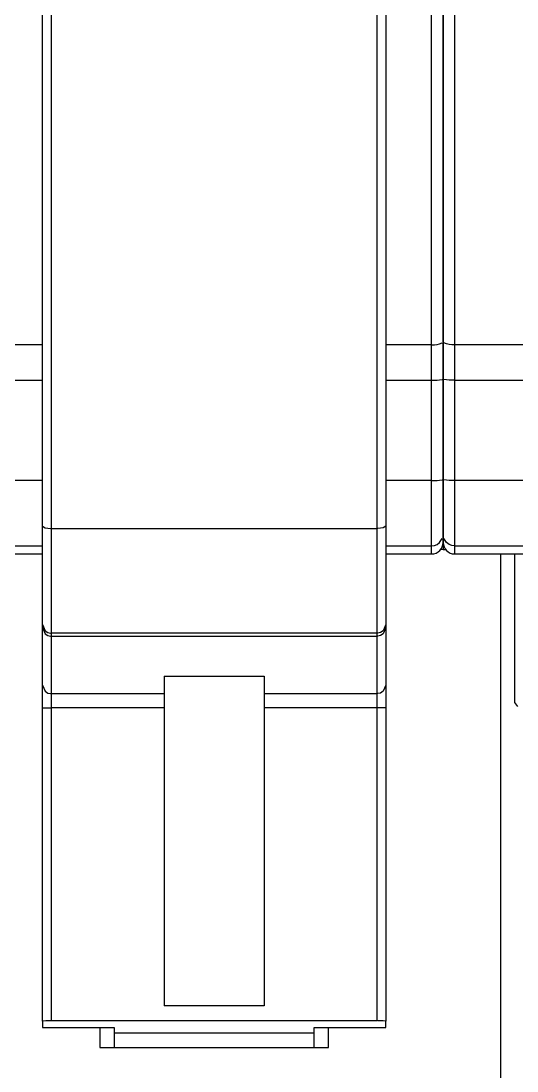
# Model space of a CAD drawing. Header units: millimetres. Extents: x 441156 to 441876, y 4514765 to 4515211.
# Drawn here: x 441489.9578 to 441490.0444, y 4514937.0249 to 4514937.2084 of the extents above; entities that cross this region are included whole.
import ezdxf

# ---------------------------------------------------------------- set-up
doc = ezdxf.new("R2010")
doc.units = ezdxf.units.MM
for name, color, linetype in [('Collettore SL', 7, 'Continuous'), ('Piantone', 5, 'Continuous'), ('Staffa', 8, 'Continuous')]:
    doc.layers.add(name, color=color, linetype=linetype)

msp = doc.modelspace()

# ---------------------------------------------------------------- linework, layer by layer
at = {"layer": 'Collettore SL', "color": 254, "linetype": 'Continuous'}
for p, q in [((441490.02950032, 4514937.15184165), (441490.02950032, 4514937.33181916)), ((441490.03150032, 4514937.15242778), (441490.03150032, 4514937.33157398)), ((441490.03150032, 4514937.33157398), (441490.03150032, 4514937.15242778)), ((441490.03350032, 4514937.33181916), (441490.03350032, 4514937.15184165)), ((441489.96150032, 4514937.15184165), (441489.89650032, 4514937.15184165)), ((441490.02950032, 4514937.15184165), (441490.02150032, 4514937.15184165)), ((441490.02950032, 4514937.1456644), (441490.02950032, 4514937.15184165)), ((441490.03150032, 4514937.14583871), (441490.03150032, 4514937.15242778)), ((441490.03150032, 4514937.15242778), (441490.03150032, 4514937.14583871)), ((441490.08150032, 4514937.15184165), (441490.03350032, 4514937.15184165)), ((441490.03350032, 4514937.15184165), (441490.03350032, 4514937.1456644)), ((441490.03150032, 4514937.12829426), (441490.03150032, 4514937.14583871)), ((441490.03150032, 4514937.14583871), (441490.03150032, 4514937.12829426)), ((441489.89650032, 4514937.1456644), (441489.96150032, 4514937.1456644)), ((441490.02150032, 4514937.1456644), (441490.02950032, 4514937.1456644)), ((441490.02950032, 4514937.12811995), (441490.02950032, 4514937.1456644)), ((441490.03350032, 4514937.1456644), (441490.08150032, 4514937.1456644)), ((441490.03350032, 4514937.1456644), (441490.03350032, 4514937.12811995)), ((441489.96150032, 4514937.12811995), (441489.89650032, 4514937.12811995)), ((441490.02950032, 4514937.12811995), (441490.02150032, 4514937.12811995)), ((441490.02950032, 4514937.11673548), (441490.02950032, 4514937.12811995)), ((441490.03150032, 4514937.11873131), (441490.03150032, 4514937.12829426)), ((441490.03150032, 4514937.12829426), (441490.03150032, 4514937.11873131)), ((441490.08150032, 4514937.12811995), (441490.03350032, 4514937.12811995)), ((441490.03350032, 4514937.12811995), (441490.03350032, 4514937.11673548)), ((441490.03150032, 4514937.11729587), (441490.03150032, 4514937.11873131)), ((441490.03150032, 4514937.11873131), (441490.03150032, 4514937.11729587)), ((441489.89650032, 4514937.11673548), (441489.96150032, 4514937.11673548)), ((441490.02150032, 4514937.11673548), (441490.02950032, 4514937.11673548)), ((441490.02950032, 4514937.11529587), (441490.02950032, 4514937.11673548)), ((441490.03150032, 4514937.11729587), (441490.03150032, 4514937.11609356)), ((441490.03350032, 4514937.11673548), (441490.08150032, 4514937.11673548)), ((441490.03350032, 4514937.11673548), (441490.03350032, 4514937.11529587)), ((441489.90708875, 4514937.11529587), (441489.96150032, 4514937.11529587)), ((441490.02150032, 4514937.11529587), (441490.02950032, 4514937.11529587)), ((441490.03150032, 4514937.11609356), (441490.03109858, 4514937.11609356)), ((441490.03150032, 4514937.11609698), (441490.03189995, 4514937.11609636)), ((441490.03350032, 4514937.11529587), (441490.07594597, 4514937.11529587))]:
    msp.add_line(p, q, dxfattribs=at)
for points in [[(441490.02950032, 4514937.15184165, 0), (441490.02957012, 4514937.15184201, 0), (441490.02963983, 4514937.15184308, 0), (441490.02970937, 4514937.15184486, 0), (441490.02977866, 4514937.15184736, 0), (441490.02984761, 4514937.15185056, 0), (441490.02991614, 4514937.15185446, 0), (441490.02998416, 4514937.15185906, 0), (441490.03005159, 4514937.15186436, 0), (441490.03011835, 4514937.15187034, 0), (441490.03018436, 4514937.151877, 0), (441490.03024953, 4514937.15188433, 0), (441490.03031379, 4514937.15189233, 0), (441490.03037706, 4514937.15190097, 0), (441490.03043926, 4514937.15191026, 0), (441490.03050032, 4514937.15192018, 0), (441490.03056016, 4514937.15193072, 0), (441490.0306187, 4514937.15194186, 0), (441490.03067589, 4514937.15195359, 0), (441490.03073164, 4514937.15196591, 0), (441490.03078589, 4514937.15197878, 0), (441490.03083858, 4514937.1519922, 0), (441490.03088963, 4514937.15200616, 0), (441490.030939, 4514937.15202062, 0), (441490.03098661, 4514937.15203559, 0), (441490.03103241, 4514937.15205103, 0), (441490.03107634, 4514937.15206693, 0), (441490.03111835, 4514937.15208326, 0), (441490.03115839, 4514937.15210002, 0), (441490.03119641, 4514937.15211718, 0), (441490.03123237, 4514937.15213472, 0), (441490.03126621, 4514937.15215261, 0), (441490.03129791, 4514937.15217084, 0), (441490.03132741, 4514937.15218938, 0), (441490.03135469, 4514937.15220821, 0), (441490.0313797, 4514937.15222731, 0), (441490.03140243, 4514937.15224666, 0), (441490.03142284, 4514937.15226622, 0), (441490.03144091, 4514937.15228598, 0), (441490.03145661, 4514937.15230592, 0), (441490.03146993, 4514937.152326, 0), (441490.03148085, 4514937.15234621, 0), (441490.03148936, 4514937.15236652, 0), (441490.03149545, 4514937.1523869, 0), (441490.0314991, 4514937.15240733, 0), (441490.03150032, 4514937.15242778, 0)], [(441490.03350032, 4514937.15184165, 0), (441490.03343052, 4514937.15184201, 0), (441490.0333608, 4514937.15184308, 0), (441490.03329126, 4514937.15184486, 0), (441490.03322197, 4514937.15184736, 0), (441490.03315302, 4514937.15185056, 0), (441490.03308449, 4514937.15185446, 0), (441490.03301647, 4514937.15185906, 0), (441490.03294904, 4514937.15186436, 0), (441490.03288228, 4514937.15187034, 0), (441490.03281628, 4514937.151877, 0), (441490.0327511, 4514937.15188433, 0), (441490.03268684, 4514937.15189233, 0), (441490.03262358, 4514937.15190097, 0), (441490.03256137, 4514937.15191026, 0), (441490.03250032, 4514937.15192018, 0), (441490.03244048, 4514937.15193072, 0), (441490.03238193, 4514937.15194186, 0), (441490.03232475, 4514937.15195359, 0), (441490.03226899, 4514937.15196591, 0), (441490.03221474, 4514937.15197878, 0), (441490.03216206, 4514937.1519922, 0), (441490.032111, 4514937.15200616, 0), (441490.03206164, 4514937.15202062, 0), (441490.03201403, 4514937.15203559, 0), (441490.03196823, 4514937.15205103, 0), (441490.0319243, 4514937.15206693, 0), (441490.03188228, 4514937.15208326, 0), (441490.03184224, 4514937.15210002, 0), (441490.03180422, 4514937.15211718, 0), (441490.03176827, 4514937.15213472, 0), (441490.03173442, 4514937.15215261, 0), (441490.03170273, 4514937.15217084, 0), (441490.03167323, 4514937.15218938, 0), (441490.03164595, 4514937.15220821, 0), (441490.03162093, 4514937.15222731, 0), (441490.0315982, 4514937.15224666, 0), (441490.03157779, 4514937.15226622, 0), (441490.03155973, 4514937.15228598, 0), (441490.03154402, 4514937.15230592, 0), (441490.0315307, 4514937.152326, 0), (441490.03151978, 4514937.15234621, 0), (441490.03151127, 4514937.15236652, 0), (441490.03150519, 4514937.1523869, 0), (441490.03150154, 4514937.15240733, 0), (441490.03150032, 4514937.15242778, 0)], [(441490.02950032, 4514937.1456644, 0), (441490.02957012, 4514937.1456645, 0), (441490.02963983, 4514937.14566482, 0), (441490.02970937, 4514937.14566535, 0), (441490.02977866, 4514937.14566609, 0), (441490.02984761, 4514937.14566705, 0), (441490.02991614, 4514937.14566821, 0), (441490.02998416, 4514937.14566958, 0), (441490.03005159, 4514937.14567115, 0), (441490.03011835, 4514937.14567293, 0), (441490.03018436, 4514937.14567491, 0), (441490.03024953, 4514937.14567709, 0), (441490.03031379, 4514937.14567947, 0), (441490.03037706, 4514937.14568204, 0), (441490.03043926, 4514937.1456848, 0), (441490.03050032, 4514937.14568775, 0), (441490.03056016, 4514937.14569089, 0), (441490.0306187, 4514937.1456942, 0), (441490.03067589, 4514937.14569769, 0), (441490.03073164, 4514937.14570135, 0), (441490.03078589, 4514937.14570518, 0), (441490.03083858, 4514937.14570917, 0), (441490.03088963, 4514937.14571332, 0), (441490.030939, 4514937.14571762, 0), (441490.03098661, 4514937.14572207, 0), (441490.03103241, 4514937.14572666, 0), (441490.03107634, 4514937.14573139, 0), (441490.03111835, 4514937.14573625, 0), (441490.03115839, 4514937.14574124, 0), (441490.03119641, 4514937.14574634, 0), (441490.03123237, 4514937.14575155, 0), (441490.03126621, 4514937.14575688, 0), (441490.03129791, 4514937.1457623, 0), (441490.03132741, 4514937.14576781, 0), (441490.03135469, 4514937.14577341, 0), (441490.0313797, 4514937.14577909, 0), (441490.03140243, 4514937.14578484, 0), (441490.03142284, 4514937.14579066, 0), (441490.03144091, 4514937.14579654, 0), (441490.03145661, 4514937.14580247, 0), (441490.03146993, 4514937.14580844, 0), (441490.03148085, 4514937.14581445, 0), (441490.03148936, 4514937.14582049, 0), (441490.03149545, 4514937.14582655, 0), (441490.0314991, 4514937.14583263, 0), (441490.03150032, 4514937.14583871, 0)], [(441490.03350032, 4514937.1456644, 0), (441490.03343052, 4514937.1456645, 0), (441490.0333608, 4514937.14566482, 0), (441490.03329126, 4514937.14566535, 0), (441490.03322197, 4514937.14566609, 0), (441490.03315302, 4514937.14566705, 0), (441490.03308449, 4514937.14566821, 0), (441490.03301647, 4514937.14566958, 0), (441490.03294904, 4514937.14567115, 0), (441490.03288228, 4514937.14567293, 0), (441490.03281628, 4514937.14567491, 0), (441490.0327511, 4514937.14567709, 0), (441490.03268684, 4514937.14567947, 0), (441490.03262358, 4514937.14568204, 0), (441490.03256137, 4514937.1456848, 0), (441490.03250032, 4514937.14568775, 0), (441490.03244048, 4514937.14569089, 0), (441490.03238193, 4514937.1456942, 0), (441490.03232475, 4514937.14569769, 0), (441490.03226899, 4514937.14570135, 0), (441490.03221474, 4514937.14570518, 0), (441490.03216206, 4514937.14570917, 0), (441490.032111, 4514937.14571332, 0), (441490.03206164, 4514937.14571762, 0), (441490.03201403, 4514937.14572207, 0), (441490.03196823, 4514937.14572666, 0), (441490.0319243, 4514937.14573139, 0), (441490.03188228, 4514937.14573625, 0), (441490.03184224, 4514937.14574124, 0), (441490.03180422, 4514937.14574634, 0), (441490.03176827, 4514937.14575155, 0), (441490.03173442, 4514937.14575688, 0), (441490.03170273, 4514937.1457623, 0), (441490.03167323, 4514937.14576781, 0), (441490.03164595, 4514937.14577341, 0), (441490.03162093, 4514937.14577909, 0), (441490.0315982, 4514937.14578484, 0), (441490.03157779, 4514937.14579066, 0), (441490.03155973, 4514937.14579654, 0), (441490.03154402, 4514937.14580247, 0), (441490.0315307, 4514937.14580844, 0), (441490.03151978, 4514937.14581445, 0), (441490.03151127, 4514937.14582049, 0), (441490.03150519, 4514937.14582655, 0), (441490.03150154, 4514937.14583263, 0), (441490.03150032, 4514937.14583871, 0)], [(441490.02950032, 4514937.12811995, 0), (441490.02957012, 4514937.12812006, 0), (441490.02963983, 4514937.12812038, 0), (441490.02970937, 4514937.12812091, 0), (441490.02977866, 4514937.12812165, 0), (441490.02984761, 4514937.1281226, 0), (441490.02991614, 4514937.12812376, 0), (441490.02998416, 4514937.12812513, 0), (441490.03005159, 4514937.12812671, 0), (441490.03011835, 4514937.12812848, 0), (441490.03018436, 4514937.12813046, 0), (441490.03024953, 4514937.12813265, 0), (441490.03031379, 4514937.12813502, 0), (441490.03037706, 4514937.12813759, 0), (441490.03043926, 4514937.12814036, 0), (441490.03050032, 4514937.12814331, 0), (441490.03056016, 4514937.12814644, 0), (441490.0306187, 4514937.12814975, 0), (441490.03067589, 4514937.12815324, 0), (441490.03073164, 4514937.12815691, 0), (441490.03078589, 4514937.12816073, 0), (441490.03083858, 4514937.12816473, 0), (441490.03088963, 4514937.12816888, 0), (441490.030939, 4514937.12817318, 0), (441490.03098661, 4514937.12817763, 0), (441490.03103241, 4514937.12818222, 0), (441490.03107634, 4514937.12818695, 0), (441490.03111835, 4514937.12819181, 0), (441490.03115839, 4514937.12819679, 0), (441490.03119641, 4514937.12820189, 0), (441490.03123237, 4514937.12820711, 0), (441490.03126621, 4514937.12821243, 0), (441490.03129791, 4514937.12821785, 0), (441490.03132741, 4514937.12822337, 0), (441490.03135469, 4514937.12822897, 0), (441490.0313797, 4514937.12823465, 0), (441490.03140243, 4514937.1282404, 0), (441490.03142284, 4514937.12824622, 0), (441490.03144091, 4514937.12825209, 0), (441490.03145661, 4514937.12825802, 0), (441490.03146993, 4514937.128264, 0), (441490.03148085, 4514937.12827, 0), (441490.03148936, 4514937.12827604, 0), (441490.03149545, 4514937.12828211, 0), (441490.0314991, 4514937.12828818, 0), (441490.03150032, 4514937.12829426, 0)], [(441490.03350032, 4514937.12811995, 0), (441490.03343052, 4514937.12812006, 0), (441490.0333608, 4514937.12812038, 0), (441490.03329126, 4514937.12812091, 0), (441490.03322197, 4514937.12812165, 0), (441490.03315302, 4514937.1281226, 0), (441490.03308449, 4514937.12812376, 0), (441490.03301647, 4514937.12812513, 0), (441490.03294904, 4514937.12812671, 0), (441490.03288228, 4514937.12812848, 0), (441490.03281628, 4514937.12813046, 0), (441490.0327511, 4514937.12813265, 0), (441490.03268684, 4514937.12813502, 0), (441490.03262358, 4514937.12813759, 0), (441490.03256137, 4514937.12814036, 0), (441490.03250032, 4514937.12814331, 0), (441490.03244048, 4514937.12814644, 0), (441490.03238193, 4514937.12814975, 0), (441490.03232475, 4514937.12815324, 0), (441490.03226899, 4514937.12815691, 0), (441490.03221474, 4514937.12816073, 0), (441490.03216206, 4514937.12816473, 0), (441490.032111, 4514937.12816888, 0), (441490.03206164, 4514937.12817318, 0), (441490.03201403, 4514937.12817763, 0), (441490.03196823, 4514937.12818222, 0), (441490.0319243, 4514937.12818695, 0), (441490.03188228, 4514937.12819181, 0), (441490.03184224, 4514937.12819679, 0), (441490.03180422, 4514937.12820189, 0), (441490.03176827, 4514937.12820711, 0), (441490.03173442, 4514937.12821243, 0), (441490.03170273, 4514937.12821785, 0), (441490.03167323, 4514937.12822337, 0), (441490.03164595, 4514937.12822897, 0), (441490.03162093, 4514937.12823465, 0), (441490.0315982, 4514937.1282404, 0), (441490.03157779, 4514937.12824622, 0), (441490.03155973, 4514937.12825209, 0), (441490.03154402, 4514937.12825802, 0), (441490.0315307, 4514937.128264, 0), (441490.03151978, 4514937.12827, 0), (441490.03151127, 4514937.12827604, 0), (441490.03150519, 4514937.12828211, 0), (441490.03150154, 4514937.12828818, 0), (441490.03150032, 4514937.12829426, 0)], [(441490.02950032, 4514937.11673548, 0), (441490.02957012, 4514937.1167367, 0), (441490.02963983, 4514937.11674034, 0), (441490.02970937, 4514937.11674641, 0), (441490.02977866, 4514937.1167549, 0), (441490.02984761, 4514937.1167658, 0), (441490.02991614, 4514937.11677909, 0), (441490.02998416, 4514937.11679476, 0), (441490.03005159, 4514937.11681279, 0), (441490.03011835, 4514937.11683316, 0), (441490.03018436, 4514937.11685584, 0), (441490.03024953, 4514937.11688081, 0), (441490.03031379, 4514937.11690803, 0), (441490.03037706, 4514937.11693747, 0), (441490.03043926, 4514937.1169691, 0), (441490.03050032, 4514937.11700287, 0), (441490.03056016, 4514937.11703875, 0), (441490.0306187, 4514937.11707669, 0), (441490.03067589, 4514937.11711665, 0), (441490.03073164, 4514937.11715857, 0), (441490.03078589, 4514937.11720241, 0), (441490.03083858, 4514937.11724812, 0), (441490.03088963, 4514937.11729563, 0), (441490.030939, 4514937.11734489, 0), (441490.03098661, 4514937.11739584, 0), (441490.03103241, 4514937.11744841, 0), (441490.03107634, 4514937.11750255, 0), (441490.03111835, 4514937.11755819, 0), (441490.03115839, 4514937.11761525, 0), (441490.03119641, 4514937.11767368, 0), (441490.03123237, 4514937.11773339, 0), (441490.03126621, 4514937.11779432, 0), (441490.03129791, 4514937.11785639, 0), (441490.03132741, 4514937.11791953, 0), (441490.03135469, 4514937.11798366, 0), (441490.0313797, 4514937.11804869, 0), (441490.03140243, 4514937.11811456, 0), (441490.03142284, 4514937.11818118, 0), (441490.03144091, 4514937.11824847, 0), (441490.03145661, 4514937.11831635, 0), (441490.03146993, 4514937.11838473, 0), (441490.03148085, 4514937.11845354, 0), (441490.03148936, 4514937.11852269, 0), (441490.03149545, 4514937.11859209, 0), (441490.0314991, 4514937.11866165, 0), (441490.03150032, 4514937.11873131, 0)], [(441490.03350032, 4514937.11673548, 0), (441490.03343052, 4514937.1167367, 0), (441490.0333608, 4514937.11674034, 0), (441490.03329126, 4514937.11674641, 0), (441490.03322197, 4514937.1167549, 0), (441490.03315302, 4514937.1167658, 0), (441490.03308449, 4514937.11677909, 0), (441490.03301647, 4514937.11679476, 0), (441490.03294904, 4514937.11681279, 0), (441490.03288228, 4514937.11683316, 0), (441490.03281628, 4514937.11685584, 0), (441490.0327511, 4514937.11688081, 0), (441490.03268684, 4514937.11690803, 0), (441490.03262358, 4514937.11693747, 0), (441490.03256137, 4514937.1169691, 0), (441490.03250032, 4514937.11700287, 0), (441490.03244048, 4514937.11703875, 0), (441490.03238193, 4514937.11707669, 0), (441490.03232475, 4514937.11711665, 0), (441490.03226899, 4514937.11715857, 0), (441490.03221474, 4514937.11720241, 0), (441490.03216206, 4514937.11724812, 0), (441490.032111, 4514937.11729563, 0), (441490.03206164, 4514937.11734489, 0), (441490.03201403, 4514937.11739584, 0), (441490.03196823, 4514937.11744841, 0), (441490.0319243, 4514937.11750255, 0), (441490.03188228, 4514937.11755819, 0), (441490.03184224, 4514937.11761525, 0), (441490.03180422, 4514937.11767368, 0), (441490.03176827, 4514937.11773339, 0), (441490.03173442, 4514937.11779432, 0), (441490.03170273, 4514937.11785639, 0), (441490.03167323, 4514937.11791953, 0), (441490.03164595, 4514937.11798366, 0), (441490.03162093, 4514937.11804869, 0), (441490.0315982, 4514937.11811456, 0), (441490.03157779, 4514937.11818118, 0), (441490.03155973, 4514937.11824847, 0), (441490.03154402, 4514937.11831635, 0), (441490.0315307, 4514937.11838473, 0), (441490.03151978, 4514937.11845354, 0), (441490.03151127, 4514937.11852269, 0), (441490.03150519, 4514937.11859209, 0), (441490.03150154, 4514937.11866165, 0), (441490.03150032, 4514937.11873131, 0)]]:
    msp.add_polyline3d(points, dxfattribs=at)
for centre, start, end in [((441490.02950032, 4514937.11729587), 270, 0), ((441490.03350032, 4514937.11729587), 180, 270)]:
    msp.add_arc(centre, 0.002, start, end, dxfattribs=at)
at = {"layer": 'Piantone', "color": 254, "linetype": 'Continuous'}
msp.add_line((441490.04400032, 4514937.11529587), (441490.04400032, 4514937.08935165), dxfattribs=at)
msp.add_polyline3d([(441490.04400032, 4514937.08935165, 0), (441490.04402032, 4514937.08920324, 0), (441490.0440803, 4514937.08905492, 0), (441490.04418025, 4514937.08890675, 0), (441490.04432009, 4514937.08875884, 0), (441490.04449975, 4514937.08861125, 0), (441490.04471913, 4514937.08846407, 0), (441490.04481485, 4514937.08840713, 0)], dxfattribs=at)
at = {"layer": 'Staffa', "color": 254, "linetype": 'Continuous'}
for p, q in [((441489.96150032, 4514937.12016078), (441489.96150032, 4514937.35810374)), ((441489.96300032, 4514937.35823754), (441489.96300032, 4514937.11976203)), ((441490.02000032, 4514937.11976203), (441490.02000032, 4514937.35823754)), ((441490.02150032, 4514937.35810374), (441490.02150032, 4514937.12016078)), ((441489.96150032, 4514937.10295833), (441489.96150032, 4514937.12016078)), ((441490.02150032, 4514937.12016078), (441490.02150032, 4514937.10295833)), ((441489.96300032, 4514937.11976203), (441490.02000032, 4514937.11976203)), ((441489.96300032, 4514937.11976203), (441489.96300032, 4514937.10146155)), ((441490.02000032, 4514937.10146155), (441490.02000032, 4514937.11976203)), ((441490.04150032, 4514937.11529587), (441490.04150032, 4514936.97156222)), ((441489.96150032, 4514937.10241137), (441489.96150032, 4514937.10295833)), ((441489.96150032, 4514937.09237829), (441489.96150032, 4514937.10241137)), ((441490.02150032, 4514937.10295833), (441490.02150032, 4514937.10241137)), ((441490.02150032, 4514937.10241137), (441490.02150032, 4514937.09237829)), ((441490.02000032, 4514937.10146155), (441489.96300032, 4514937.10146155)), ((441489.96300032, 4514937.10146155), (441489.96300032, 4514937.10091343)), ((441489.96300032, 4514937.10091343), (441490.02000032, 4514937.10091343)), ((441489.96300032, 4514937.10091343), (441489.96300032, 4514937.09088035)), ((441490.02000032, 4514937.10091343), (441490.02000032, 4514937.10146155)), ((441490.02000032, 4514937.09088035), (441490.02000032, 4514937.10091343)), ((441489.98275032, 4514937.09391508), (441490.00025032, 4514937.09391508)), ((441489.98275032, 4514937.09391508), (441489.98275032, 4514937.03633837)), ((441490.00025032, 4514937.09391508), (441490.00025032, 4514937.03633837)), ((441489.96150032, 4514937.08838377), (441489.96150032, 4514937.09237829)), ((441489.96300032, 4514937.09088035), (441489.98275032, 4514937.09088035)), ((441489.96300032, 4514937.09088035), (441489.96300032, 4514937.08838377)), ((441490.00025032, 4514937.09088035), (441490.02000032, 4514937.09088035)), ((441490.02000032, 4514937.08838377), (441490.02000032, 4514937.09088035)), ((441490.02150032, 4514937.09237829), (441490.02150032, 4514937.08838377)), ((441489.96150032, 4514937.08838377), (441489.96300032, 4514937.08838377)), ((441489.96150032, 4514937.03363233), (441489.96150032, 4514937.08838377)), ((441489.98275032, 4514937.08838377), (441489.96300032, 4514937.08838377)), ((441489.96300032, 4514937.08838377), (441489.96300032, 4514937.03371094)), ((441490.02000032, 4514937.08838377), (441490.00025032, 4514937.08838377)), ((441490.02150032, 4514937.08838377), (441490.02000032, 4514937.08838377)), ((441490.02000032, 4514937.03371094), (441490.02000032, 4514937.08838377)), ((441490.02150032, 4514937.08838377), (441490.02150032, 4514937.03363233)), ((441490.00025032, 4514937.03633837), (441489.98275032, 4514937.03633837)), ((441489.96150032, 4514937.03363233), (441489.96150032, 4514937.03253177)), ((441489.96150032, 4514937.03253177), (441489.97400032, 4514937.03253177)), ((441490.02000032, 4514937.03371094), (441489.96300032, 4514937.03371094)), ((441489.97150032, 4514937.03253177), (441489.97150032, 4514937.02906222)), ((441489.97400032, 4514937.03253177), (441489.97400032, 4514937.03156222)), ((441490.00900032, 4514937.03253177), (441490.02150032, 4514937.03253177)), ((441490.00900032, 4514937.03156222), (441490.00900032, 4514937.03253177)), ((441490.01150032, 4514937.02906222), (441490.01150032, 4514937.03253177)), ((441490.02150032, 4514937.03253177), (441490.02150032, 4514937.03363233)), ((441490.00900032, 4514937.03156222), (441489.97400032, 4514937.03156222)), ((441489.97400032, 4514937.03156222), (441489.97400032, 4514937.02906222)), ((441490.00900032, 4514937.02906222), (441490.00900032, 4514937.03156222)), ((441489.97150032, 4514937.02906222), (441490.01150032, 4514937.02906222))]:
    msp.add_line(p, q, dxfattribs=at)
for points in [[(441489.96150032, 4514937.12016078, 0), (441489.96150123, 4514937.12014687, 0), (441489.96150397, 4514937.12013297, 0), (441489.96150853, 4514937.1201191, 0), (441489.96151492, 4514937.12010529, 0), (441489.96152311, 4514937.12009154, 0), (441489.9615331, 4514937.12007788, 0), (441489.96154487, 4514937.12006432, 0), (441489.96155842, 4514937.12005087, 0), (441489.96157373, 4514937.12003756, 0), (441489.96159078, 4514937.1200244, 0), (441489.96160954, 4514937.12001141, 0), (441489.96163, 4514937.1199986, 0), (441489.96165213, 4514937.11998598, 0), (441489.9616759, 4514937.11997358, 0), (441489.96170128, 4514937.11996141, 0), (441489.96172825, 4514937.11994948, 0), (441489.96175676, 4514937.11993781, 0), (441489.96178679, 4514937.1199264, 0), (441489.9618183, 4514937.11991529, 0), (441489.96185125, 4514937.11990447, 0), (441489.9618856, 4514937.11989397, 0), (441489.96192131, 4514937.11988379, 0), (441489.96195833, 4514937.11987395, 0), (441489.96199662, 4514937.11986445, 0), (441489.96203614, 4514937.11985532, 0), (441489.96207683, 4514937.11984656, 0), (441489.96211864, 4514937.11983819, 0), (441489.96216153, 4514937.1198302, 0), (441489.96220544, 4514937.11982262, 0), (441489.96225032, 4514937.11981546, 0), (441489.96229611, 4514937.11980871, 0), (441489.96234276, 4514937.11980239, 0), (441489.96239021, 4514937.11979651, 0), (441489.96243841, 4514937.11979107, 0), (441489.96248729, 4514937.11978608, 0), (441489.96253679, 4514937.11978155, 0), (441489.96258686, 4514937.11977748, 0), (441489.96263743, 4514937.11977388, 0), (441489.96268845, 4514937.11977075, 0), (441489.96273985, 4514937.11976809, 0), (441489.96279156, 4514937.11976591, 0), (441489.96284352, 4514937.11976422, 0), (441489.96289568, 4514937.119763, 0), (441489.96294797, 4514937.11976228, 0), (441489.96300032, 4514937.11976203, 0)], [(441490.02150032, 4514937.12016078, 0), (441490.0214994, 4514937.12014687, 0), (441490.02149666, 4514937.12013297, 0), (441490.0214921, 4514937.1201191, 0), (441490.02148572, 4514937.12010529, 0), (441490.02147753, 4514937.12009154, 0), (441490.02146754, 4514937.12007788, 0), (441490.02145576, 4514937.12006432, 0), (441490.02144221, 4514937.12005087, 0), (441490.0214269, 4514937.12003756, 0), (441490.02140986, 4514937.1200244, 0), (441490.02139109, 4514937.12001141, 0), (441490.02137064, 4514937.1199986, 0), (441490.02134851, 4514937.11998598, 0), (441490.02132474, 4514937.11997358, 0), (441490.02129936, 4514937.11996141, 0), (441490.02127239, 4514937.11994948, 0), (441490.02124387, 4514937.11993781, 0), (441490.02121384, 4514937.1199264, 0), (441490.02118233, 4514937.11991529, 0), (441490.02114938, 4514937.11990447, 0), (441490.02111503, 4514937.11989397, 0), (441490.02107933, 4514937.11988379, 0), (441490.0210423, 4514937.11987395, 0), (441490.02100401, 4514937.11986445, 0), (441490.0209645, 4514937.11985532, 0), (441490.02092381, 4514937.11984656, 0), (441490.020882, 4514937.11983819, 0), (441490.02083911, 4514937.1198302, 0), (441490.0207952, 4514937.11982262, 0), (441490.02075032, 4514937.11981546, 0), (441490.02070452, 4514937.11980871, 0), (441490.02065787, 4514937.11980239, 0), (441490.02061042, 4514937.11979651, 0), (441490.02056223, 4514937.11979107, 0), (441490.02051335, 4514937.11978608, 0), (441490.02046384, 4514937.11978155, 0), (441490.02041377, 4514937.11977748, 0), (441490.0203632, 4514937.11977388, 0), (441490.02031218, 4514937.11977075, 0), (441490.02026079, 4514937.11976809, 0), (441490.02020908, 4514937.11976591, 0), (441490.02015711, 4514937.11976422, 0), (441490.02010495, 4514937.119763, 0), (441490.02005267, 4514937.11976228, 0), (441490.02000032, 4514937.11976203, 0)], [(441489.96150032, 4514937.10295833, 0), (441489.96150123, 4514937.10290609, 0), (441489.96150397, 4514937.10285392, 0), (441489.96150853, 4514937.10280187, 0), (441489.96151492, 4514937.10275002, 0), (441489.96152311, 4514937.10269841, 0), (441489.9615331, 4514937.10264713, 0), (441489.96154487, 4514937.10259622, 0), (441489.96155842, 4514937.10254576, 0), (441489.96157373, 4514937.1024958, 0), (441489.96159078, 4514937.1024464, 0), (441489.96160954, 4514937.10239762, 0), (441489.96163, 4514937.10234953, 0), (441489.96165213, 4514937.10230218, 0), (441489.9616759, 4514937.10225563, 0), (441489.96170128, 4514937.10220994, 0), (441489.96172825, 4514937.10216516, 0), (441489.96175676, 4514937.10212134, 0), (441489.96178679, 4514937.10207854, 0), (441489.9618183, 4514937.10203682, 0), (441489.96185125, 4514937.10199622, 0), (441489.9618856, 4514937.10195679, 0), (441489.96192131, 4514937.10191858, 0), (441489.96195833, 4514937.10188163, 0), (441489.96199662, 4514937.101846, 0), (441489.96203614, 4514937.10181173, 0), (441489.96207683, 4514937.10177885, 0), (441489.96211864, 4514937.10174741, 0), (441489.96216153, 4514937.10171744, 0), (441489.96220544, 4514937.10168899, 0), (441489.96225032, 4514937.10166208, 0), (441489.96229611, 4514937.10163675, 0), (441489.96234276, 4514937.10161303, 0), (441489.96239021, 4514937.10159095, 0), (441489.96243841, 4514937.10157054, 0), (441489.96248729, 4514937.10155182, 0), (441489.96253679, 4514937.10153481, 0), (441489.96258686, 4514937.10151953, 0), (441489.96263743, 4514937.10150601, 0), (441489.96268845, 4514937.10149426, 0), (441489.96273985, 4514937.10148429, 0), (441489.96279156, 4514937.10147612, 0), (441489.96284352, 4514937.10146975, 0), (441489.96289568, 4514937.10146519, 0), (441489.96294797, 4514937.10146246, 0), (441489.96300032, 4514937.10146155, 0)], [(441489.96150032, 4514937.10241137, 0), (441489.96150123, 4514937.1023591, 0), (441489.96150397, 4514937.10230688, 0), (441489.96150853, 4514937.10225479, 0), (441489.96151492, 4514937.1022029, 0), (441489.96152311, 4514937.10215126, 0), (441489.9615331, 4514937.10209993, 0), (441489.96154487, 4514937.10204899, 0), (441489.96155842, 4514937.10199848, 0), (441489.96157373, 4514937.10194848, 0), (441489.96159078, 4514937.10189905, 0), (441489.96160954, 4514937.10185023, 0), (441489.96163, 4514937.1018021, 0), (441489.96165213, 4514937.10175472, 0), (441489.9616759, 4514937.10170813, 0), (441489.96170128, 4514937.1016624, 0), (441489.96172825, 4514937.10161758, 0), (441489.96175676, 4514937.10157373, 0), (441489.96178679, 4514937.1015309, 0), (441489.9618183, 4514937.10148915, 0), (441489.96185125, 4514937.10144851, 0), (441489.9618856, 4514937.10140905, 0), (441489.96192131, 4514937.10137081, 0), (441489.96195833, 4514937.10133384, 0), (441489.96199662, 4514937.10129818, 0), (441489.96203614, 4514937.10126388, 0), (441489.96207683, 4514937.10123098, 0), (441489.96211864, 4514937.10119951, 0), (441489.96216153, 4514937.10116952, 0), (441489.96220544, 4514937.10114104, 0), (441489.96225032, 4514937.10111411, 0), (441489.96229611, 4514937.10108877, 0), (441489.96234276, 4514937.10106503, 0), (441489.96239021, 4514937.10104293, 0), (441489.96243841, 4514937.1010225, 0), (441489.96248729, 4514937.10100377, 0), (441489.96253679, 4514937.10098674, 0), (441489.96258686, 4514937.10097146, 0), (441489.96263743, 4514937.10095792, 0), (441489.96268845, 4514937.10094616, 0), (441489.96273985, 4514937.10093619, 0), (441489.96279156, 4514937.10092801, 0), (441489.96284352, 4514937.10092163, 0), (441489.96289568, 4514937.10091708, 0), (441489.96294797, 4514937.10091434, 0), (441489.96300032, 4514937.10091343, 0)], [(441490.02150032, 4514937.10295833, 0), (441490.0214994, 4514937.10290609, 0), (441490.02149666, 4514937.10285392, 0), (441490.0214921, 4514937.10280187, 0), (441490.02148572, 4514937.10275002, 0), (441490.02147753, 4514937.10269841, 0), (441490.02146754, 4514937.10264713, 0), (441490.02145576, 4514937.10259622, 0), (441490.02144221, 4514937.10254576, 0), (441490.0214269, 4514937.1024958, 0), (441490.02140986, 4514937.1024464, 0), (441490.02139109, 4514937.10239762, 0), (441490.02137064, 4514937.10234953, 0), (441490.02134851, 4514937.10230218, 0), (441490.02132474, 4514937.10225563, 0), (441490.02129936, 4514937.10220994, 0), (441490.02127239, 4514937.10216516, 0), (441490.02124387, 4514937.10212134, 0), (441490.02121384, 4514937.10207854, 0), (441490.02118233, 4514937.10203682, 0), (441490.02114938, 4514937.10199622, 0), (441490.02111503, 4514937.10195679, 0), (441490.02107933, 4514937.10191858, 0), (441490.0210423, 4514937.10188163, 0), (441490.02100401, 4514937.101846, 0), (441490.0209645, 4514937.10181173, 0), (441490.02092381, 4514937.10177885, 0), (441490.020882, 4514937.10174741, 0), (441490.02083911, 4514937.10171744, 0), (441490.0207952, 4514937.10168899, 0), (441490.02075032, 4514937.10166208, 0), (441490.02070452, 4514937.10163675, 0), (441490.02065787, 4514937.10161303, 0), (441490.02061042, 4514937.10159095, 0), (441490.02056223, 4514937.10157054, 0), (441490.02051335, 4514937.10155182, 0), (441490.02046384, 4514937.10153481, 0), (441490.02041377, 4514937.10151953, 0), (441490.0203632, 4514937.10150601, 0), (441490.02031218, 4514937.10149426, 0), (441490.02026079, 4514937.10148429, 0), (441490.02020908, 4514937.10147612, 0), (441490.02015711, 4514937.10146975, 0), (441490.02010495, 4514937.10146519, 0), (441490.02005267, 4514937.10146246, 0), (441490.02000032, 4514937.10146155, 0)], [(441490.02150032, 4514937.10241137, 0), (441490.0214994, 4514937.1023591, 0), (441490.02149666, 4514937.10230688, 0), (441490.0214921, 4514937.10225479, 0), (441490.02148572, 4514937.1022029, 0), (441490.02147753, 4514937.10215126, 0), (441490.02146754, 4514937.10209993, 0), (441490.02145576, 4514937.10204899, 0), (441490.02144221, 4514937.10199848, 0), (441490.0214269, 4514937.10194848, 0), (441490.02140986, 4514937.10189905, 0), (441490.02139109, 4514937.10185023, 0), (441490.02137064, 4514937.1018021, 0), (441490.02134851, 4514937.10175472, 0), (441490.02132474, 4514937.10170813, 0), (441490.02129936, 4514937.1016624, 0), (441490.02127239, 4514937.10161758, 0), (441490.02124387, 4514937.10157373, 0), (441490.02121384, 4514937.1015309, 0), (441490.02118233, 4514937.10148915, 0), (441490.02114938, 4514937.10144851, 0), (441490.02111503, 4514937.10140905, 0), (441490.02107933, 4514937.10137081, 0), (441490.0210423, 4514937.10133384, 0), (441490.02100401, 4514937.10129818, 0), (441490.0209645, 4514937.10126388, 0), (441490.02092381, 4514937.10123098, 0), (441490.020882, 4514937.10119951, 0), (441490.02083911, 4514937.10116952, 0), (441490.0207952, 4514937.10114104, 0), (441490.02075032, 4514937.10111411, 0), (441490.02070452, 4514937.10108877, 0), (441490.02065787, 4514937.10106503, 0), (441490.02061042, 4514937.10104293, 0), (441490.02056223, 4514937.1010225, 0), (441490.02051335, 4514937.10100377, 0), (441490.02046384, 4514937.10098674, 0), (441490.02041377, 4514937.10097146, 0), (441490.0203632, 4514937.10095792, 0), (441490.02031218, 4514937.10094616, 0), (441490.02026079, 4514937.10093619, 0), (441490.02020908, 4514937.10092801, 0), (441490.02015711, 4514937.10092163, 0), (441490.02010495, 4514937.10091708, 0), (441490.02005267, 4514937.10091434, 0), (441490.02000032, 4514937.10091343, 0)], [(441489.96150032, 4514937.09237829, 0), (441489.96150123, 4514937.09232601, 0), (441489.96150397, 4514937.0922738, 0), (441489.96150853, 4514937.09222171, 0), (441489.96151492, 4514937.09216982, 0), (441489.96152311, 4514937.09211818, 0), (441489.9615331, 4514937.09206685, 0), (441489.96154487, 4514937.09201591, 0), (441489.96155842, 4514937.0919654, 0), (441489.96157373, 4514937.0919154, 0), (441489.96159078, 4514937.09186596, 0), (441489.96160954, 4514937.09181715, 0), (441489.96163, 4514937.09176902, 0), (441489.96165213, 4514937.09172164, 0), (441489.9616759, 4514937.09167505, 0), (441489.96170128, 4514937.09162932, 0), (441489.96172825, 4514937.0915845, 0), (441489.96175676, 4514937.09154065, 0), (441489.96178679, 4514937.09149782, 0), (441489.9618183, 4514937.09145606, 0), (441489.96185125, 4514937.09141543, 0), (441489.9618856, 4514937.09137597, 0), (441489.96192131, 4514937.09133773, 0), (441489.96195833, 4514937.09130076, 0), (441489.96199662, 4514937.0912651, 0), (441489.96203614, 4514937.0912308, 0), (441489.96207683, 4514937.09119789, 0), (441489.96211864, 4514937.09116643, 0), (441489.96216153, 4514937.09113644, 0), (441489.96220544, 4514937.09110796, 0), (441489.96225032, 4514937.09108103, 0), (441489.96229611, 4514937.09105568, 0), (441489.96234276, 4514937.09103195, 0), (441489.96239021, 4514937.09100985, 0), (441489.96243841, 4514937.09098942, 0), (441489.96248729, 4514937.09097068, 0), (441489.96253679, 4514937.09095366, 0), (441489.96258686, 4514937.09093837, 0), (441489.96263743, 4514937.09092484, 0), (441489.96268845, 4514937.09091308, 0), (441489.96273985, 4514937.0909031, 0), (441489.96279156, 4514937.09089492, 0), (441489.96284352, 4514937.09088855, 0), (441489.96289568, 4514937.090884, 0), (441489.96294797, 4514937.09088126, 0), (441489.96300032, 4514937.09088035, 0)], [(441490.02150032, 4514937.09237829, 0), (441490.0214994, 4514937.09232601, 0), (441490.02149666, 4514937.0922738, 0), (441490.0214921, 4514937.09222171, 0), (441490.02148572, 4514937.09216982, 0), (441490.02147753, 4514937.09211818, 0), (441490.02146754, 4514937.09206685, 0), (441490.02145576, 4514937.09201591, 0), (441490.02144221, 4514937.0919654, 0), (441490.0214269, 4514937.0919154, 0), (441490.02140986, 4514937.09186596, 0), (441490.02139109, 4514937.09181715, 0), (441490.02137064, 4514937.09176902, 0), (441490.02134851, 4514937.09172164, 0), (441490.02132474, 4514937.09167505, 0), (441490.02129936, 4514937.09162932, 0), (441490.02127239, 4514937.0915845, 0), (441490.02124387, 4514937.09154065, 0), (441490.02121384, 4514937.09149782, 0), (441490.02118233, 4514937.09145606, 0), (441490.02114938, 4514937.09141543, 0), (441490.02111503, 4514937.09137597, 0), (441490.02107933, 4514937.09133773, 0), (441490.0210423, 4514937.09130076, 0), (441490.02100401, 4514937.0912651, 0), (441490.0209645, 4514937.0912308, 0), (441490.02092381, 4514937.09119789, 0), (441490.020882, 4514937.09116643, 0), (441490.02083911, 4514937.09113644, 0), (441490.0207952, 4514937.09110796, 0), (441490.02075032, 4514937.09108103, 0), (441490.02070452, 4514937.09105568, 0), (441490.02065787, 4514937.09103195, 0), (441490.02061042, 4514937.09100985, 0), (441490.02056223, 4514937.09098942, 0), (441490.02051335, 4514937.09097068, 0), (441490.02046384, 4514937.09095366, 0), (441490.02041377, 4514937.09093837, 0), (441490.0203632, 4514937.09092484, 0), (441490.02031218, 4514937.09091308, 0), (441490.02026079, 4514937.0909031, 0), (441490.02020908, 4514937.09089492, 0), (441490.02015711, 4514937.09088855, 0), (441490.02010495, 4514937.090884, 0), (441490.02005267, 4514937.09088126, 0), (441490.02000032, 4514937.09088035, 0)], [(441489.96300032, 4514937.03371094, 0), (441489.96292662, 4514937.03371085, 0), (441489.96285309, 4514937.03371056, 0), (441489.96277993, 4514937.03371009, 0), (441489.9627073, 4514937.03370943, 0), (441489.96267124, 4514937.03370903, 0), (441489.96263538, 4514937.03370858, 0), (441489.96259974, 4514937.03370809, 0), (441489.96256434, 4514937.03370755, 0), (441489.96252921, 4514937.03370697, 0), (441489.96249437, 4514937.03370634, 0), (441489.96245983, 4514937.03370566, 0), (441489.96242562, 4514937.03370494, 0), (441489.96239176, 4514937.03370418, 0), (441489.96235827, 4514937.03370338, 0), (441489.96232516, 4514937.03370253, 0), (441489.96229247, 4514937.03370164, 0), (441489.9622602, 4514937.03370071, 0), (441489.96222839, 4514937.03369974, 0), (441489.96219704, 4514937.03369872, 0), (441489.96216617, 4514937.03369767, 0), (441489.96213581, 4514937.03369657, 0), (441489.96210598, 4514937.03369544, 0), (441489.96207668, 4514937.03369427, 0), (441489.96204795, 4514937.03369307, 0), (441489.96201979, 4514937.03369182, 0), (441489.96199222, 4514937.03369054, 0), (441489.96196526, 4514937.03368923, 0), (441489.96193893, 4514937.03368788, 0), (441489.96191324, 4514937.0336865, 0), (441489.9618882, 4514937.03368508, 0), (441489.96186384, 4514937.03368364, 0), (441489.96184016, 4514937.03368216, 0), (441489.96181718, 4514937.03368066, 0), (441489.96179492, 4514937.03367912, 0), (441489.96177338, 4514937.03367756, 0), (441489.96175259, 4514937.03367596, 0), (441489.96173254, 4514937.03367435, 0), (441489.96171326, 4514937.03367271, 0), (441489.96169475, 4514937.03367104, 0), (441489.96167703, 4514937.03366935, 0), (441489.96166011, 4514937.03366764, 0), (441489.96164399, 4514937.0336659, 0), (441489.96162869, 4514937.03366415, 0), (441489.96161422, 4514937.03366238, 0), (441489.96160058, 4514937.03366059, 0), (441489.96158778, 4514937.03365878, 0), (441489.96157583, 4514937.03365696, 0), (441489.96156474, 4514937.03365512, 0), (441489.96155451, 4514937.03365327, 0), (441489.96154515, 4514937.03365141, 0), (441489.96153667, 4514937.03364953, 0), (441489.96152906, 4514937.03364765, 0), (441489.96152234, 4514937.03364575, 0), (441489.96151651, 4514937.03364385, 0), (441489.96151157, 4514937.03364194, 0), (441489.96150752, 4514937.03364003, 0), (441489.96150437, 4514937.03363811, 0), (441489.96150212, 4514937.03363618, 0), (441489.96150077, 4514937.03363426, 0), (441489.96150032, 4514937.03363233, 0)], [(441490.02150032, 4514937.03363233, 0), (441490.02149987, 4514937.03363426, 0), (441490.02149852, 4514937.03363618, 0), (441490.02149626, 4514937.03363811, 0), (441490.02149311, 4514937.03364003, 0), (441490.02148907, 4514937.03364194, 0), (441490.02148413, 4514937.03364385, 0), (441490.02147829, 4514937.03364575, 0), (441490.02147157, 4514937.03364765, 0), (441490.02146397, 4514937.03364953, 0), (441490.02145548, 4514937.03365141, 0), (441490.02144612, 4514937.03365327, 0), (441490.02143589, 4514937.03365512, 0), (441490.0214248, 4514937.03365696, 0), (441490.02141285, 4514937.03365878, 0), (441490.02140005, 4514937.03366059, 0), (441490.02138641, 4514937.03366238, 0), (441490.02137194, 4514937.03366415, 0), (441490.02135664, 4514937.0336659, 0), (441490.02134053, 4514937.03366764, 0), (441490.0213236, 4514937.03366935, 0), (441490.02130588, 4514937.03367104, 0), (441490.02128738, 4514937.03367271, 0), (441490.02126809, 4514937.03367435, 0), (441490.02124805, 4514937.03367596, 0), (441490.02122725, 4514937.03367756, 0), (441490.02120571, 4514937.03367912, 0), (441490.02118345, 4514937.03368066, 0), (441490.02116047, 4514937.03368216, 0), (441490.02113679, 4514937.03368364, 0), (441490.02111243, 4514937.03368508, 0), (441490.0210874, 4514937.0336865, 0), (441490.0210617, 4514937.03368788, 0), (441490.02103537, 4514937.03368923, 0), (441490.02100841, 4514937.03369054, 0), (441490.02098085, 4514937.03369182, 0), (441490.02095269, 4514937.03369307, 0), (441490.02092395, 4514937.03369427, 0), (441490.02089466, 4514937.03369544, 0), (441490.02086482, 4514937.03369657, 0), (441490.02083446, 4514937.03369767, 0), (441490.0208036, 4514937.03369872, 0), (441490.02077225, 4514937.03369974, 0), (441490.02074043, 4514937.03370071, 0), (441490.02070817, 4514937.03370164, 0), (441490.02067547, 4514937.03370253, 0), (441490.02064237, 4514937.03370338, 0), (441490.02060888, 4514937.03370418, 0), (441490.02057501, 4514937.03370494, 0), (441490.0205408, 4514937.03370566, 0), (441490.02050627, 4514937.03370634, 0), (441490.02047142, 4514937.03370697, 0), (441490.02043629, 4514937.03370755, 0), (441490.0204009, 4514937.03370809, 0), (441490.02036526, 4514937.03370858, 0), (441490.0203294, 4514937.03370903, 0), (441490.0202571, 4514937.03370978, 0), (441490.02018418, 4514937.03371035, 0), (441490.02014754, 4514937.03371056, 0), (441490.02007402, 4514937.03371085, 0), (441490.02000032, 4514937.03371094, 0)]]:
    msp.add_polyline3d(points, dxfattribs=at)

doc.saveas('drawing.dxf')
